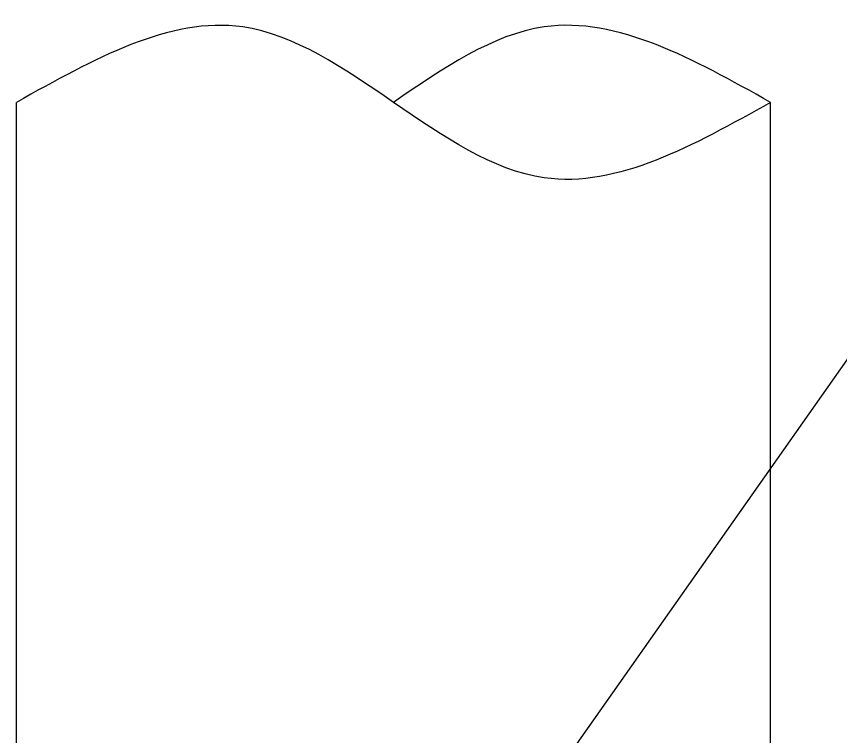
# Model space of a CAD drawing. Extents: x 69728788 to 150676229, y 20333219 to 43663798.
# Drawn here: x 75263543 to 75264585, y 20699513 to 20700423 of the extents above; entities that cross this region are included whole.
import ezdxf

# ---------------------------------------------------------------- set-up
doc = ezdxf.new("R2010")
doc.units = 0
doc.header["$LTSCALE"] = 1000
doc.header["$MEASUREMENT"] = 0
doc.layers.get('0').update_dxf_attribs({"linetype": 'CONTINUOUS'})
doc.dimstyles.get("Standard").update_dxf_attribs({"dimtxt": 0.18, "dimasz": 0.18, "dimexe": 0.18, "dimexo": 0.0625, "dimgap": 0.09, "dimtad": 0, "dimtih": 1, "dimtoh": 1, "dimdec": 4, "dimzin": 0, "dimdsep": 46, "dimtxsty": 'Standard', "dimcen": 0.09, "dimadec": 0, "dimazin": 0, "dimtfac": 1, "dimtdec": 4, "dimtofl": 0, "dimtmove": 0, "dimatfit": 3, "dimfxl": 1, "dimtolj": 1, "dimtzin": 0, "dimarcsym": 0})

# ---------------------------------------------------------------- blocks, each defined once
blk = doc.blocks.new('gfhhrryyfd')
at = {"linetype": 'Continuous'}
for p, q in [((3694597.7, -1750985.8), (3694597.7, -1749863.6)), ((3695551.2, -1750964.9), (3695551.2, -1749863.6))]:
    blk.add_line(p, q, dxfattribs=at)
for points, knots in [([(3695551.2, -1749863.6), (3695454.2, -1749917.9), (3695220.2, -1750048.8), (3694928.7, -1749678.4), (3694694.7, -1749809.4), (3694597.7, -1749863.6)], [0, 0, 0, 0, 1046.890993, 2527.418434, 3574.309427, 3574.309427, 3574.309427, 3574.309427]), ([(3695551.2, -1749863.6), (3695454.2, -1749809.4), (3695288.7, -1749716.7), (3695137.2, -1749820.6), (3695074.4, -1749863.6)], [0, 0, 0, 0, 3.604997, 6.154114, 6.154114, 6.154114, 6.154114])]:
    blk.add_open_spline(points, degree=3, knots=knots, dxfattribs=at)
blk.add_leader([(3695116.3, -1750944), (3695847.9, -1749904.8)], dimstyle='Standard', override={"dimgap": 20, "dimtad": 0})

msp = doc.modelspace()

# ---------------------------------------------------------------- block references
at = {"lineweight": -3, "xscale": 0.9999959468841553, "yscale": 0.9999959506094456, "zscale": 0.9999959495959999}
msp.add_blockref('gfhhrryyfd', (71568960.3, 22450171.1), dxfattribs=at)

doc.saveas('drawing.dxf')
